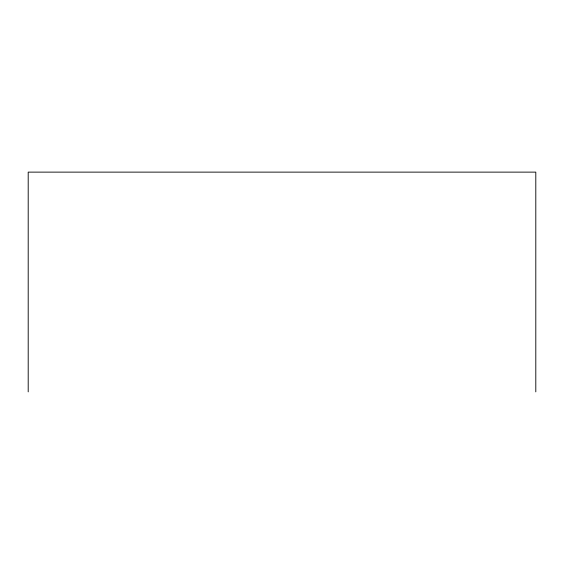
<?xml version="1.0" encoding="UTF-8"?>
<svg xmlns="http://www.w3.org/2000/svg" width="564" height="564" viewBox="0 0 564 564"><rect width="100%" height="100%" fill="white"/><g stroke="black" fill="none" stroke-linecap="round" stroke-linejoin="round"><path stroke-width="0.85" d="M535.8 391.874L535.8 172.126L28.2 172.126L28.2 391.874"/></g></svg>
